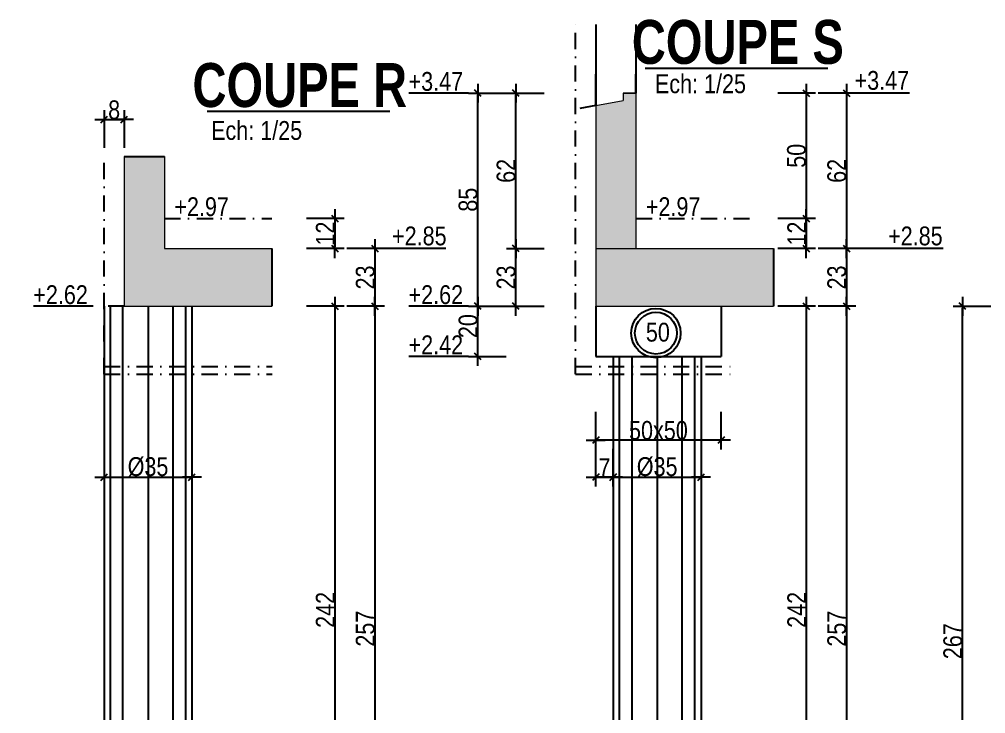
# Model space of a CAD drawing. Header units: centimetres. Extents: x -1744 to 32711, y -16767 to -12567.
# Drawn here: x 24762 to 25532, y -14784 to -14230 of the extents above; entities that cross this region are included whole.
import ezdxf
from ezdxf.enums import TextEntityAlignment as Align

# ---------------------------------------------------------------- set-up
doc = ezdxf.new("R2010")
doc.units = ezdxf.units.CM
doc.header["$LTSCALE"] = 25.4
doc.header["$PDMODE"] = 1
doc.header["$PDSIZE"] = -2
doc.linetypes.add('TIRETPTX2', pattern=[50.8, 25.4, -12.7, 0, -12.7])
for name, color, linetype in [('01_cote_gen', 4, 'Continuous'), ('01_linteaux', 2, 'Continuous'), ('01_poch_BN', 9, 'Continuous'), ('01_poch_murs', 253, 'Continuous'), ('01_texte', 230, 'Continuous'), ('AA_COTES', 2, 'Continuous')]:
    doc.layers.add(name, color=color, linetype=linetype)
doc.layers.add('01_murs_coup', color=5, linetype='Continuous', lineweight=60)
doc.styles.add('ARIAL NA', font='ARIALN.TTF')
doc.styles.add('impact', font='impact.ttf')
doc.styles.add('STYLE2', font='ARIALN.TTF')
doc.dimstyles.new('JB25', dxfattribs={"dimscale": 0.1, "dimtxt": 150, "dimasz": 15, "dimexe": 0.1, "dimexo": 0.1, "dimgap": 0.09, "dimtad": 1, "dimdec": 1, "dimlfac": 0.5, "dimdsep": 46, "dimtxsty": 'STYLE2', "dimblk1": 'BOND_G', "dimblk2": 'BOND_D', "dimsah": 1, "dimcen": 1.5, "dimdle": 0.01, "dimse1": 1, "dimse2": 1, "dimclrd": 4, "dimclre": 2, "dimclrt": 6, "dimazin": 2, "dimtfac": 2.333333, "dimtdec": 1, "dimtix": 1, "dimtmove": 2, "dimatfit": 3, "dimldrblk": 'BOND_G', "dimfxl": 1, "dimtolj": 1, "dimtzin": 0, "dimarcsym": 0})
doc.dimstyles.new('JB50', dxfattribs={"dimscale": 0.1, "dimtxt": 150, "dimasz": 15, "dimexe": 0.1, "dimexo": 0.1, "dimgap": 0.09, "dimtad": 1, "dimdec": 1, "dimdsep": 46, "dimtxsty": 'STYLE2', "dimblk1": 'BOND_G', "dimblk2": 'BOND_D', "dimsah": 1, "dimcen": 1.5, "dimdle": 0.01, "dimse1": 1, "dimse2": 1, "dimclrd": 4, "dimclre": 2, "dimclrt": 6, "dimazin": 2, "dimtfac": 2.333333, "dimtdec": 1, "dimtix": 1, "dimtmove": 2, "dimatfit": 3, "dimldrblk": 'BOND_G', "dimfxl": 1, "dimtolj": 1, "dimtzin": 0, "dimarcsym": 0})

# ---------------------------------------------------------------- blocks, each defined once
blk = doc.blocks.new('BOND_G')
at = {"layer": 'AA_COTES', "color": 0}
for p, q in [((0, -5), (0, 15)), ((5, 0), (-5, 0)), ((1.77, 1.77), (-1.77, -1.77))]:
    blk.add_line(p, q, dxfattribs=at)
blk = doc.blocks.new('BOND_D')
at = {"layer": 'AA_COTES', "color": 0}
for p, q in [((5, 0), (-5, 0)), ((-1.77, -1.77), (1.77, 1.77)), ((0, 5), (0, -15))]:
    blk.add_line(p, q, dxfattribs=at)
blk = doc.blocks.new('*D894')
at = {"layer": '01_cote_gen', "color": 4, "lineweight": -2, "transparency": 16777216}
blk.add_line((25045.42, -14414.3), (25045.42, -14457.3), dxfattribs=at)
at = {"layer": 'Defpoints', "color": 0, "transparency": 16777216}
for p in [(24994.06, -14412.8), (24994.06, -14458.8), (25045.42, -14458.8)]:
    blk.add_point(p, dxfattribs=at)
at = {"layer": '01_cote_gen', "color": 4, "lineweight": -2, "transparency": 16777216, "xscale": 1.5, "yscale": 1.5, "zscale": 1.5}
for name, p, rotation in [('BOND_G', (25045.42, -14412.8), 90), ('BOND_D', (25045.42, -14458.8), 270)]:
    blk.add_blockref(name, p, dxfattribs=dict(at, rotation=rotation))
at = {"layer": '01_cote_gen', "color": 6, "transparency": 16777216, "insert": (25037.75, -14435.8), "char_height": 15, "attachment_point": 5, "rotation": 90, "style": 'STYLE2'}
blk.add_mtext('\\A1;23', dxfattribs=at)
blk = doc.blocks.new('*D895')
at = {"layer": '01_cote_gen', "color": 4, "lineweight": -2, "transparency": 16777216}
blk.add_line((25013.32, -14390.3), (25013.32, -14411.3), dxfattribs=at)
at = {"layer": 'Defpoints', "color": 0, "transparency": 16777216}
for p in [(24961.96, -14388.8), (24961.96, -14412.8), (25013.32, -14412.8)]:
    blk.add_point(p, dxfattribs=at)
at = {"layer": '01_cote_gen', "color": 4, "lineweight": -2, "transparency": 16777216, "xscale": 1.5, "yscale": 1.5, "zscale": 1.5}
for name, p, rotation in [('BOND_G', (25013.32, -14388.8), 90), ('BOND_D', (25013.32, -14412.8), 270)]:
    blk.add_blockref(name, p, dxfattribs=dict(at, rotation=rotation))
at = {"layer": '01_cote_gen', "color": 6, "transparency": 16777216, "insert": (25005.78, -14400.8), "char_height": 15, "attachment_point": 5, "rotation": 90, "style": 'STYLE2'}
blk.add_mtext('\\A1;12', dxfattribs=at)
blk = doc.blocks.new('*D899')
at = {"layer": '01_cote_gen', "color": 4, "lineweight": -2, "transparency": 16777216}
blk.add_line((24831.02, -14594.95), (24898.02, -14594.95), dxfattribs=at)
at = {"layer": 'Defpoints', "color": 0, "transparency": 16777216}
for p in [(24899.52, -14594.95), (24829.52, -14600.64), (24899.52, -14600.64)]:
    blk.add_point(p, dxfattribs=at)
at = {"layer": '01_cote_gen', "color": 4, "lineweight": -2, "transparency": 16777216, "xscale": 1.5, "yscale": 1.5, "zscale": 1.5, "rotation": 180}
blk.add_blockref('BOND_G', (24829.52, -14594.95), dxfattribs=at)
at = {"layer": '01_cote_gen', "color": 4, "lineweight": -2, "transparency": 16777216, "xscale": 1.5, "yscale": 1.5, "zscale": 1.5}
blk.add_blockref('BOND_D', (24899.52, -14594.95), dxfattribs=at)
at = {"layer": '01_cote_gen', "color": 6, "transparency": 16777216, "insert": (24864.52, -14586.86), "char_height": 15, "attachment_point": 5, "style": 'STYLE2'}
blk.add_mtext('\\A1;%%C35', dxfattribs=at)
blk = doc.blocks.new('*D896')
at = {"layer": '01_cote_gen', "color": 4, "lineweight": -2, "transparency": 16777216}
blk.add_line((25045.42, -14460.3), (25045.42, -14971.3), dxfattribs=at)
at = {"layer": 'Defpoints', "color": 0, "transparency": 16777216}
for p in [(25022.92, -14458.8), (24963.23, -14972.8), (25045.42, -14972.8)]:
    blk.add_point(p, dxfattribs=at)
at = {"layer": '01_cote_gen', "color": 4, "lineweight": -2, "transparency": 16777216, "xscale": 1.5, "yscale": 1.5, "zscale": 1.5}
for name, p, rotation in [('BOND_G', (25045.42, -14458.8), 90), ('BOND_D', (25045.42, -14972.8), 270)]:
    blk.add_blockref(name, p, dxfattribs=dict(at, rotation=rotation))
at = {"layer": '01_cote_gen', "color": 6, "transparency": 16777216, "insert": (25037.75, -14715.8), "char_height": 15, "attachment_point": 5, "rotation": 90, "style": 'STYLE2'}
blk.add_mtext('\\A1;257', dxfattribs=at)
blk = doc.blocks.new('*D897')
at = {"layer": '01_cote_gen', "color": 4, "lineweight": -2, "transparency": 16777216}
blk.add_line((25013.32, -14460.3), (25013.32, -14941.3), dxfattribs=at)
at = {"layer": 'Defpoints', "color": 0, "transparency": 16777216}
for p in [(25022.92, -14458.8), (24963.23, -14942.8), (25013.32, -14942.8)]:
    blk.add_point(p, dxfattribs=at)
at = {"layer": '01_cote_gen', "color": 4, "lineweight": -2, "transparency": 16777216, "xscale": 1.5, "yscale": 1.5, "zscale": 1.5}
for name, p, rotation in [('BOND_G', (25013.32, -14458.8), 90), ('BOND_D', (25013.32, -14942.8), 270)]:
    blk.add_blockref(name, p, dxfattribs=dict(at, rotation=rotation))
at = {"layer": '01_cote_gen', "color": 6, "transparency": 16777216, "insert": (25005.78, -14700.8), "char_height": 15, "attachment_point": 5, "rotation": 90, "style": 'STYLE2'}
blk.add_mtext('\\A1;242', dxfattribs=at)
blk = doc.blocks.new('*D900')
at = {"layer": '01_cote_gen', "color": 4, "lineweight": -2, "transparency": 16777216}
blk.add_line((24831.02, -14309.91), (24844.02, -14309.91), dxfattribs=at)
at = {"layer": 'Defpoints', "color": 0, "transparency": 16777216}
for p in [(24845.52, -14309.91), (24829.52, -14339.3), (24845.52, -14339.3)]:
    blk.add_point(p, dxfattribs=at)
at = {"layer": '01_cote_gen', "color": 4, "lineweight": -2, "transparency": 16777216, "xscale": 1.5, "yscale": 1.5, "zscale": 1.5, "rotation": 180}
blk.add_blockref('BOND_G', (24829.52, -14309.91), dxfattribs=at)
at = {"layer": '01_cote_gen', "color": 4, "lineweight": -2, "transparency": 16777216, "xscale": 1.5, "yscale": 1.5, "zscale": 1.5}
blk.add_blockref('BOND_D', (24845.52, -14309.91), dxfattribs=at)
at = {"layer": '01_cote_gen', "color": 6, "transparency": 16777216, "insert": (24837.52, -14302.24), "char_height": 15, "attachment_point": 5, "style": 'STYLE2'}
blk.add_mtext('\\A1;8', dxfattribs=at)
blk = doc.blocks.new('*D962')
at = {"layer": '01_cote_gen', "color": 4, "lineweight": -2, "transparency": 16777216}
blk.add_line((25513.71, -14991.3), (25513.71, -14460.3), dxfattribs=at)
at = {"layer": 'Defpoints', "color": 0, "transparency": 16777216}
for p in [(25513.71, -14458.8), (25599.51, -14458.8), (25567.51, -14992.8)]:
    blk.add_point(p, dxfattribs=at)
at = {"layer": '01_cote_gen', "color": 4, "lineweight": -2, "transparency": 16777216, "xscale": 1.5, "yscale": 1.5, "zscale": 1.5}
for name, p, rotation in [('BOND_D', (25513.71, -14458.8), 90), ('BOND_G', (25513.71, -14992.8), 270)]:
    blk.add_blockref(name, p, dxfattribs=dict(at, rotation=rotation))
at = {"layer": '01_cote_gen', "color": 6, "transparency": 16777216, "insert": (25506.04, -14725.8), "char_height": 15, "attachment_point": 5, "rotation": 90, "style": 'STYLE2'}
blk.add_mtext('\\A1;267', dxfattribs=at)
blk = doc.blocks.new('*D1104')
at = {"layer": '01_cote_gen', "color": 4, "lineweight": -2, "transparency": 16777216}
blk.add_line((25421.22, -14414.3), (25421.22, -14457.3), dxfattribs=at)
at = {"layer": 'Defpoints', "color": 0, "transparency": 16777216}
for p in [(25369.87, -14412.8), (25369.87, -14458.8), (25421.22, -14458.8)]:
    blk.add_point(p, dxfattribs=at)
at = {"layer": '01_cote_gen', "color": 4, "lineweight": -2, "transparency": 16777216, "xscale": 1.5, "yscale": 1.5, "zscale": 1.5}
for name, p, rotation in [('BOND_G', (25421.22, -14412.8), 90), ('BOND_D', (25421.22, -14458.8), 270)]:
    blk.add_blockref(name, p, dxfattribs=dict(at, rotation=rotation))
at = {"layer": '01_cote_gen', "color": 6, "transparency": 16777216, "insert": (25413.55, -14435.8), "char_height": 15, "attachment_point": 5, "rotation": 90, "style": 'STYLE2'}
blk.add_mtext('\\A1;23', dxfattribs=at)
blk = doc.blocks.new('*D1105')
at = {"layer": '01_cote_gen', "color": 4, "lineweight": -2, "transparency": 16777216}
blk.add_line((25389.12, -14390.3), (25389.12, -14411.3), dxfattribs=at)
at = {"layer": 'Defpoints', "color": 0, "transparency": 16777216}
for p in [(25337.77, -14388.8), (25361.91, -14412.8), (25389.12, -14412.8)]:
    blk.add_point(p, dxfattribs=at)
at = {"layer": '01_cote_gen', "color": 4, "lineweight": -2, "transparency": 16777216, "xscale": 1.5, "yscale": 1.5, "zscale": 1.5}
for name, p, rotation in [('BOND_G', (25389.12, -14388.8), 90), ('BOND_D', (25389.12, -14412.8), 270)]:
    blk.add_blockref(name, p, dxfattribs=dict(at, rotation=rotation))
at = {"layer": '01_cote_gen', "color": 6, "transparency": 16777216, "insert": (25381.58, -14400.8), "char_height": 15, "attachment_point": 5, "rotation": 90, "style": 'STYLE2'}
blk.add_mtext('\\A1;12', dxfattribs=at)
blk = doc.blocks.new('*D1109')
at = {"layer": '01_cote_gen', "color": 4, "lineweight": -2, "transparency": 16777216}
blk.add_line((25236.82, -14594.95), (25303.82, -14594.95), dxfattribs=at)
at = {"layer": 'Defpoints', "color": 0, "transparency": 16777216}
for p in [(25305.32, -14594.95), (25235.32, -14600.64), (25305.32, -14600.64)]:
    blk.add_point(p, dxfattribs=at)
at = {"layer": '01_cote_gen', "color": 4, "lineweight": -2, "transparency": 16777216, "xscale": 1.5, "yscale": 1.5, "zscale": 1.5, "rotation": 180}
blk.add_blockref('BOND_G', (25235.32, -14594.95), dxfattribs=at)
at = {"layer": '01_cote_gen', "color": 4, "lineweight": -2, "transparency": 16777216, "xscale": 1.5, "yscale": 1.5, "zscale": 1.5}
blk.add_blockref('BOND_D', (25305.32, -14594.95), dxfattribs=at)
at = {"layer": '01_cote_gen', "color": 6, "transparency": 16777216, "insert": (25270.32, -14586.86), "char_height": 15, "attachment_point": 5, "style": 'STYLE2'}
blk.add_mtext('\\A1;%%C35', dxfattribs=at)
blk = doc.blocks.new('*D1110')
at = {"layer": '01_cote_gen', "color": 4, "lineweight": -2, "transparency": 16777216}
blk.add_line((25421.22, -14460.3), (25421.22, -14971.3), dxfattribs=at)
at = {"layer": 'Defpoints', "color": 0, "transparency": 16777216}
for p in [(25398.72, -14458.8), (25339.03, -14972.8), (25421.22, -14972.8)]:
    blk.add_point(p, dxfattribs=at)
at = {"layer": '01_cote_gen', "color": 4, "lineweight": -2, "transparency": 16777216, "xscale": 1.5, "yscale": 1.5, "zscale": 1.5}
for name, p, rotation in [('BOND_G', (25421.22, -14458.8), 90), ('BOND_D', (25421.22, -14972.8), 270)]:
    blk.add_blockref(name, p, dxfattribs=dict(at, rotation=rotation))
at = {"layer": '01_cote_gen', "color": 6, "transparency": 16777216, "insert": (25413.55, -14715.8), "char_height": 15, "attachment_point": 5, "rotation": 90, "style": 'STYLE2'}
blk.add_mtext('\\A1;257', dxfattribs=at)
blk = doc.blocks.new('*D1106')
at = {"layer": '01_cote_gen', "color": 4, "lineweight": -2, "transparency": 16777216}
blk.add_line((25421.22, -14290.3), (25421.22, -14411.3), dxfattribs=at)
at = {"layer": 'Defpoints', "color": 0, "transparency": 16777216}
for p in [(25241.88, -14288.8), (25312.31, -14412.8), (25421.22, -14412.8)]:
    blk.add_point(p, dxfattribs=at)
at = {"layer": '01_cote_gen', "color": 4, "lineweight": -2, "transparency": 16777216, "xscale": 1.5, "yscale": 1.5, "zscale": 1.5}
for name, p, rotation in [('BOND_G', (25421.22, -14288.8), 90), ('BOND_D', (25421.22, -14412.8), 270)]:
    blk.add_blockref(name, p, dxfattribs=dict(at, rotation=rotation))
at = {"layer": '01_cote_gen', "color": 6, "transparency": 16777216, "insert": (25413.55, -14350.8), "char_height": 15, "attachment_point": 5, "rotation": 90, "style": 'STYLE2'}
blk.add_mtext('\\A1;62', dxfattribs=at)
blk = doc.blocks.new('*D1107')
at = {"layer": '01_cote_gen', "color": 4, "lineweight": -2, "transparency": 16777216}
blk.add_line((25389.12, -14290.3), (25389.12, -14387.3), dxfattribs=at)
at = {"layer": 'Defpoints', "color": 0, "transparency": 16777216}
for p in [(25398.72, -14288.8), (25366.62, -14388.8), (25389.12, -14388.8)]:
    blk.add_point(p, dxfattribs=at)
at = {"layer": '01_cote_gen', "color": 4, "lineweight": -2, "transparency": 16777216, "xscale": 1.5, "yscale": 1.5, "zscale": 1.5}
for name, p, rotation in [('BOND_G', (25389.12, -14288.8), 90), ('BOND_D', (25389.12, -14388.8), 270)]:
    blk.add_blockref(name, p, dxfattribs=dict(at, rotation=rotation))
at = {"layer": '01_cote_gen', "color": 6, "transparency": 16777216, "insert": (25381.45, -14338.8), "char_height": 15, "attachment_point": 5, "rotation": 90, "style": 'STYLE2'}
blk.add_mtext('\\A1;50', dxfattribs=at)
blk = doc.blocks.new('*D1111')
at = {"layer": '01_cote_gen', "color": 4, "lineweight": -2, "transparency": 16777216}
blk.add_line((25389.12, -14460.3), (25389.12, -14941.3), dxfattribs=at)
at = {"layer": 'Defpoints', "color": 0, "transparency": 16777216}
for p in [(25398.72, -14458.8), (25339.03, -14942.8), (25389.12, -14942.8)]:
    blk.add_point(p, dxfattribs=at)
at = {"layer": '01_cote_gen', "color": 4, "lineweight": -2, "transparency": 16777216, "xscale": 1.5, "yscale": 1.5, "zscale": 1.5}
for name, p, rotation in [('BOND_G', (25389.12, -14458.8), 90), ('BOND_D', (25389.12, -14942.8), 270)]:
    blk.add_blockref(name, p, dxfattribs=dict(at, rotation=rotation))
at = {"layer": '01_cote_gen', "color": 6, "transparency": 16777216, "insert": (25381.58, -14700.8), "char_height": 15, "attachment_point": 5, "rotation": 90, "style": 'STYLE2'}
blk.add_mtext('\\A1;242', dxfattribs=at)
blk = doc.blocks.new('*D1113')
at = {"layer": '01_cote_gen', "color": 4, "lineweight": -2, "transparency": 16777216}
blk.add_line((25157.63, -14457.3), (25157.63, -14414.3), dxfattribs=at)
at = {"layer": 'Defpoints', "color": 0, "transparency": 16777216}
for p in [(25157.63, -14412.8), (25253.32, -14412.8), (25253.32, -14458.8)]:
    blk.add_point(p, dxfattribs=at)
at = {"layer": '01_cote_gen', "color": 4, "lineweight": -2, "transparency": 16777216, "xscale": 1.5, "yscale": 1.5, "zscale": 1.5}
for name, p, rotation in [('BOND_D', (25157.63, -14412.8), 90), ('BOND_G', (25157.63, -14458.8), 270)]:
    blk.add_blockref(name, p, dxfattribs=dict(at, rotation=rotation))
at = {"layer": '01_cote_gen', "color": 6, "transparency": 16777216, "insert": (25149.97, -14435.8), "char_height": 15, "attachment_point": 5, "rotation": 90, "style": 'STYLE2'}
blk.add_mtext('\\A1;23', dxfattribs=at)
blk = doc.blocks.new('*D1114')
at = {"layer": '01_cote_gen', "color": 4, "lineweight": -2, "transparency": 16777216}
blk.add_line((25157.63, -14411.3), (25157.63, -14290.3), dxfattribs=at)
at = {"layer": 'Defpoints', "color": 0, "transparency": 16777216}
for p in [(25157.63, -14288.8), (25253.32, -14288.8), (25253.32, -14412.8)]:
    blk.add_point(p, dxfattribs=at)
at = {"layer": '01_cote_gen', "color": 4, "lineweight": -2, "transparency": 16777216, "xscale": 1.5, "yscale": 1.5, "zscale": 1.5}
for name, p, rotation in [('BOND_D', (25157.63, -14288.8), 90), ('BOND_G', (25157.63, -14412.8), 270)]:
    blk.add_blockref(name, p, dxfattribs=dict(at, rotation=rotation))
at = {"layer": '01_cote_gen', "color": 6, "transparency": 16777216, "insert": (25149.97, -14350.8), "char_height": 15, "attachment_point": 5, "rotation": 90, "style": 'STYLE2'}
blk.add_mtext('\\A1;62', dxfattribs=at)
blk = doc.blocks.new('*D1108')
at = {"layer": '01_cote_gen', "color": 4, "lineweight": -2, "transparency": 16777216}
blk.add_line((25127.35, -14457.3), (25127.35, -14290.3), dxfattribs=at)
at = {"layer": 'Defpoints', "color": 0, "transparency": 16777216}
for p in [(25127.35, -14288.8), (25180.13, -14288.8), (25180.13, -14458.8)]:
    blk.add_point(p, dxfattribs=at)
at = {"layer": '01_cote_gen', "color": 4, "lineweight": -2, "transparency": 16777216, "xscale": 1.5, "yscale": 1.5, "zscale": 1.5}
for name, p, rotation in [('BOND_D', (25127.35, -14288.8), 90), ('BOND_G', (25127.35, -14458.8), 270)]:
    blk.add_blockref(name, p, dxfattribs=dict(at, rotation=rotation))
at = {"layer": '01_cote_gen', "color": 6, "transparency": 16777216, "insert": (25119.68, -14373.8), "char_height": 15, "attachment_point": 5, "rotation": 90, "style": 'STYLE2'}
blk.add_mtext('\\A1;85', dxfattribs=at)
blk = doc.blocks.new('*D1115')
at = {"layer": '01_cote_gen', "color": 4, "lineweight": -2, "transparency": 16777216}
blk.add_line((25233.82, -14594.95), (25222.82, -14594.95), dxfattribs=at)
at = {"layer": 'Defpoints', "color": 0, "transparency": 16777216}
for p in [(25221.32, -14458.8), (25235.32, -14458.8), (25221.32, -14594.95)]:
    blk.add_point(p, dxfattribs=at)
at = {"layer": '01_cote_gen', "color": 4, "lineweight": -2, "transparency": 16777216, "xscale": 1.5, "yscale": 1.5, "zscale": 1.5, "rotation": 180}
blk.add_blockref('BOND_D', (25221.32, -14594.95), dxfattribs=at)
at = {"layer": '01_cote_gen', "color": 4, "lineweight": -2, "transparency": 16777216, "xscale": 1.5, "yscale": 1.5, "zscale": 1.5}
blk.add_blockref('BOND_G', (25235.32, -14594.95), dxfattribs=at)
at = {"layer": '01_cote_gen', "color": 6, "transparency": 16777216, "insert": (25228.32, -14587.44), "char_height": 15, "attachment_point": 5, "style": 'STYLE2'}
blk.add_mtext('\\A1;7', dxfattribs=at)
blk = doc.blocks.new('*D1116')
at = {"layer": '01_cote_gen', "color": 4, "lineweight": -2, "transparency": 16777216}
blk.add_line((25127.35, -14497.3), (25127.35, -14460.3), dxfattribs=at)
at = {"layer": 'Defpoints', "color": 0, "transparency": 16777216}
for p in [(25127.35, -14458.8), (25221.32, -14458.8), (25221.32, -14498.8)]:
    blk.add_point(p, dxfattribs=at)
at = {"layer": '01_cote_gen', "color": 4, "lineweight": -2, "transparency": 16777216, "xscale": 1.5, "yscale": 1.5, "zscale": 1.5}
for name, p, rotation in [('BOND_D', (25127.35, -14458.8), 90), ('BOND_G', (25127.35, -14498.8), 270)]:
    blk.add_blockref(name, p, dxfattribs=dict(at, rotation=rotation))
at = {"layer": '01_cote_gen', "color": 6, "transparency": 16777216, "insert": (25119.68, -14474.59), "char_height": 15, "attachment_point": 5, "rotation": 90, "style": 'STYLE2'}
blk.add_mtext('\\A1;20', dxfattribs=at)
blk = doc.blocks.new('*D1117')
at = {"layer": '01_poch_BN', "color": 4, "lineweight": -2, "transparency": 16777216}
blk.add_line((25319.82, -14565.49), (25222.82, -14565.49), dxfattribs=at)
at = {"layer": 'Defpoints', "color": 0, "transparency": 16777216}
for p in [(25221.32, -14478.8), (25321.32, -14486.4), (25221.32, -14565.49)]:
    blk.add_point(p, dxfattribs=at)
at = {"layer": '01_poch_BN', "color": 4, "lineweight": -2, "transparency": 16777216, "xscale": 1.5, "yscale": 1.5, "zscale": 1.5, "rotation": 180}
blk.add_blockref('BOND_D', (25221.32, -14565.49), dxfattribs=at)
at = {"layer": '01_poch_BN', "color": 4, "lineweight": -2, "transparency": 16777216, "xscale": 1.5, "yscale": 1.5, "zscale": 1.5}
blk.add_blockref('BOND_G', (25321.32, -14565.49), dxfattribs=at)
at = {"layer": '01_poch_BN', "color": 6, "transparency": 16777216, "insert": (25271.32, -14557.83), "char_height": 15, "attachment_point": 5, "style": 'STYLE2'}
blk.add_mtext('\\A1;50x50', dxfattribs=at)

msp = doc.modelspace()

# ---------------------------------------------------------------- hatches: boundary and pattern name
at = {"layer": '01_poch_BN'}
h = msp.add_hatch(color=256, dxfattribs=at)
h.dxf.hatch_style = 1
h.paths.add_polyline_path([(25253.32, -14288.8), (25243.32, -14288.8), (25243.32, -14294.8), (25221.32, -14298.8), (25221.32, -14412.8), (25253.32, -14412.8)])
h.paths.add_polyline_path([(25363.17, -14412.8), (25221.32, -14412.8), (25221.32, -14458.8), (25363.17, -14458.8)])
h = msp.add_hatch(color=256, dxfattribs=at)
h.dxf.hatch_style = 1
h.paths.add_polyline_path([(24963.23, -14412.8), (24877.52, -14412.8), (24877.52, -14339.3), (24845.52, -14339.3), (24845.52, -14458.8), (24877.52, -14458.8), (24963.23, -14458.8)])
at = {"layer": '01_poch_murs', "ltscale": 3}
h = msp.add_hatch(dxfattribs=at)
h.set_pattern_fill('ANSI31', color=256, scale=8)
h.set_pattern_definition([(45, (-30726.936, 36837.304), (-17.960512, 17.960512), [])])
h.paths.add_polyline_path([(24741.11, -14476.99), (24741.11, -14423.76), (24678.66, -14423.76), (24678.66, -14476.99)], flags=24)
h.paths.add_polyline_path([(25133.05, -14506.99), (25133.05, -14453.76), (25070.6, -14453.76), (25070.6, -14506.99)], flags=24)
h.paths.add_polyline_path([(25133.05, -14426.99), (25133.05, -14373.76), (25070.6, -14373.76), (25070.6, -14426.99)], flags=24)
h.paths.add_polyline_path([(24574.69, -14530.76), (24666.44, -14530.76), (24666.44, -14484.78), (24574.69, -14484.78)], flags=9)
h.paths.add_polyline_path([(24569.11, -14530.54), (24569.11, -14370.54), (24465.98, -14370.54), (24465.98, -14530.54)])

# ---------------------------------------------------------------- linework, layer by layer
at = {"layer": '01_linteaux', "linetype": 'TIRETPTX2', "ltscale": 0.02}
for p, q in [((25205.32, -14512.8), (25205.32, -14234.08)), ((25221.32, -14298.8), (25205.32, -14301.71)), ((24829.52, -14512.8), (24829.52, -14339.3)), ((24829.52, -14380.8), (24829.52, -14374.8)), ((25205.32, -14380.8), (25205.32, -14374.8)), ((24877.52, -14388.8), (24963.23, -14388.8)), ((25253.32, -14388.8), (25339.03, -14388.8)), ((25253.32, -14388.8), (25348.82, -14388.8)), ((24845.52, -14458.8), (24829.52, -14458.8)), ((24829.52, -14506.8), (24963.52, -14506.8)), ((25205.32, -14506.8), (25333.32, -14506.8)), ((24829.52, -14512.8), (24963.52, -14512.8)), ((25205.32, -14512.8), (25333.32, -14512.8))]:
    msp.add_line(p, q, dxfattribs=at)
at = {"layer": '01_linteaux', "ltscale": 0.1}
for p, q in [((25221.32, -14234.08), (25221.32, -14298.8)), ((25253.32, -14234.08), (25253.32, -14288.8)), ((25221.32, -14298.8), (25221.32, -14273.84)), ((25253.32, -14288.8), (25253.32, -14273.84)), ((24829.52, -14458.8), (24829.52, -14972.8)), ((24899.52, -14458.8), (24899.52, -14972.8)), ((25221.32, -14458.8), (25221.32, -14498.8)), ((25321.32, -14458.8), (25321.32, -14498.8)), ((25221.32, -14498.8), (25321.32, -14498.8)), ((25235.32, -14498.8), (25235.32, -14972.8)), ((25305.32, -14498.8), (25305.32, -14972.8))]:
    msp.add_line(p, q, dxfattribs=at)
at = {"layer": '01_murs_coup', "linetype": 'Continuous', "lineweight": 5}
for p, q in [((25221.32, -14298.8), (25243.32, -14294.8)), ((25221.32, -14298.8), (25243.32, -14294.8)), ((25243.32, -14288.8), (25243.32, -14294.8)), ((25243.32, -14288.8), (25253.32, -14288.8)), ((25243.32, -14288.8), (25243.32, -14294.8)), ((25253.32, -14288.8), (25243.32, -14288.8)), ((25253.32, -14288.8), (25253.32, -14412.8)), ((25253.32, -14288.8), (25253.32, -14412.8)), ((25221.32, -14298.8), (25221.32, -14458.8)), ((24845.52, -14339.3), (24845.52, -14458.8)), ((24877.52, -14339.3), (24877.52, -14412.8)), ((24877.52, -14412.8), (24963.23, -14412.8)), ((25221.32, -14412.8), (25363.17, -14412.8)), ((25253.32, -14412.8), (25363.17, -14412.8)), ((24845.52, -14458.8), (24877.52, -14458.8)), ((24877.52, -14458.8), (24963.23, -14458.8)), ((25221.32, -14458.8), (25363.17, -14458.8))]:
    msp.add_line(p, q, dxfattribs=at)
at = {"layer": '01_poch_BN'}
for p, q in [((24845.52, -14339.3), (24877.52, -14339.3)), ((24963.23, -14412.8), (24963.23, -14458.8)), ((25363.17, -14412.8), (25363.17, -14458.8))]:
    msp.add_line(p, q, dxfattribs=at)
at = {"layer": '01_poch_murs', "ltscale": 0.1}
for p, q in [((24834.52, -14972.8), (24834.52, -14458.8)), ((24844.52, -14972.8), (24844.52, -14458.8)), ((24864.52, -14458.8), (24864.52, -14972.8)), ((24884.52, -14972.8), (24884.52, -14458.8)), ((24894.52, -14972.8), (24894.52, -14458.8)), ((25240.32, -14972.8), (25240.32, -14498.8)), ((25250.32, -14972.8), (25250.32, -14498.8)), ((25270.32, -14498.8), (25270.32, -14972.8)), ((25290.32, -14972.8), (25290.32, -14498.8)), ((25300.32, -14972.8), (25300.32, -14498.8))]:
    msp.add_line(p, q, dxfattribs=at)
at = {"layer": '01_texte'}
for p, q in [((25406.44, -14269.1), (25260.84, -14269.1)), ((25119.85, -14288.8), (25072.34, -14288.8)), ((25471.43, -14288.8), (25428.72, -14288.8)), ((25057.28, -14303.48), (24911.68, -14303.48)), ((25101.85, -14412.8), (25052.92, -14412.8)), ((25477.65, -14412.8), (25428.72, -14412.8)), ((25498.3, -14412.8), (25448.26, -14412.8)), ((24820.75, -14458.8), (24773.23, -14458.8)), ((25119.85, -14458.8), (25072.34, -14458.8)), ((25119.85, -14498.8), (25072.34, -14498.8))]:
    msp.add_line(p, q, dxfattribs=at)
for radius in [19.68, 16.66]:
    msp.add_circle((25269.31, -14480.17), radius, dxfattribs=at)

# ---------------------------------------------------------------- texts
at = {"layer": '01_texte', "style": 'impact'}
for s, p in [('COUPE S', (25334.63, -14248)), ('COUPE R', (24985.47, -14282.38))]:
    msp.add_text(s, height=35, dxfattribs=at).set_placement(p, align=Align.MIDDLE)
at = {"layer": '01_texte'}
for s, style, p in [('+3.47', 'ARIAL NA', (25072.18, -14286.99)), ('+3.47', 'ARIAL NA', (25427.67, -14286.18)), ('Ech: 1/25', 'STYLE2', (25268.52, -14288.88)), ('Ech: 1/25', 'STYLE2', (24914.77, -14326.11)), ('+2.97', 'ARIAL NA', (24885.5, -14386.86)), ('+2.97', 'ARIAL NA', (25261.31, -14386.86)), ('+2.85', 'ARIAL NA', (25059.01, -14410.18)), ('+2.85', 'ARIAL NA', (25454.41, -14410.18)), ('+2.62', 'ARIAL NA', (24773.07, -14456.99)), ('+2.62', 'ARIAL NA', (25072.18, -14456.99)), ('50', 'ARIAL NA', (25261.31, -14486.93)), ('+2.42', 'ARIAL NA', (25072.18, -14496.99))]:
    msp.add_text(s, height=15, dxfattribs=dict(at, style=style)).set_placement(p)

# ---------------------------------------------------------------- dimensions: what is measured, and where the dimension line sits
at = {"layer": '01_cote_gen'}
for base, p1, p2, picture, middle in [((25127.35, -14288.8), (25180.13, -14458.8), (25180.13, -14288.8), '*D1108', (25119.68, -14373.8)), ((25157.63, -14288.8), (25253.32, -14412.8), (25253.32, -14288.8), '*D1114', (25149.97, -14350.8)), ((25421.22, -14412.8), (25241.88, -14288.8), (25312.31, -14412.8), '*D1106', (25413.55, -14350.8)), ((25389.12, -14388.8), (25398.72, -14288.8), (25366.62, -14388.8), '*D1107', (25381.45, -14338.8)), ((25013.32, -14412.8), (24961.96, -14388.8), (24961.96, -14412.8), '*D895', (25005.78, -14400.8)), ((25389.12, -14412.8), (25337.77, -14388.8), (25361.91, -14412.8), '*D1105', (25381.58, -14400.8)), ((25045.42, -14458.8), (24994.06, -14412.8), (24994.06, -14458.8), '*D894', (25037.75, -14435.8)), ((25157.63, -14412.8), (25253.32, -14458.8), (25253.32, -14412.8), '*D1113', (25149.97, -14435.8)), ((25421.22, -14458.8), (25369.87, -14412.8), (25369.87, -14458.8), '*D1104', (25413.55, -14435.8)), ((25045.42, -14972.8), (25022.92, -14458.8), (24963.23, -14972.8), '*D896', (25037.75, -14715.8)), ((25013.32, -14942.8), (25022.92, -14458.8), (24963.23, -14942.8), '*D897', (25005.78, -14700.8)), ((25421.22, -14972.8), (25398.72, -14458.8), (25339.03, -14972.8), '*D1110', (25413.55, -14715.8)), ((25389.12, -14942.8), (25398.72, -14458.8), (25339.03, -14942.8), '*D1111', (25381.58, -14700.8)), ((25513.71, -14458.8), (25567.51, -14992.8), (25599.51, -14458.8), '*D962', (25506.04, -14725.8))]:
    dim = msp.add_linear_dim(base=base, p1=p1, p2=p2, angle=90, dimstyle='JB25', dxfattribs=at)
    dim.commit()
    dim.dimension.update_dxf_attribs({"geometry": picture, "text_midpoint": middle})
for base, p1, p2, picture, middle in [((24845.52, -14309.91), (24829.52, -14339.3), (24845.52, -14339.3), '*D900', (24837.52, -14302.24)), ((25221.32, -14594.95), (25235.32, -14458.8), (25221.32, -14458.8), '*D1115', (25228.32, -14587.44))]:
    dim = msp.add_linear_dim(base=base, p1=p1, p2=p2, dimstyle='JB25', dxfattribs=at)
    dim.commit()
    dim.dimension.update_dxf_attribs({"geometry": picture, "text_midpoint": middle})
dim = msp.add_linear_dim(base=(25127.35, -14458.8), p1=(25221.32, -14498.8), p2=(25221.32, -14458.8), angle=90, dimstyle='JB25', dxfattribs=at)
dim.commit()
dim.dimension.update_dxf_attribs({"geometry": '*D1116', "text_midpoint": (25119.68, -14474.59), "dimtype": 160})
for base, p1, p2, picture, middle in [((24899.52, -14594.95), (24829.52, -14600.64), (24899.52, -14600.64), '*D899', (24864.52, -14586.86)), ((25305.32, -14594.95), (25235.32, -14600.64), (25305.32, -14600.64), '*D1109', (25270.32, -14586.86))]:
    dim = msp.add_linear_dim(base=base, p1=p1, p2=p2, text='%%C35', dimstyle='JB25', dxfattribs=at)
    dim.commit()
    dim.dimension.update_dxf_attribs({"geometry": picture, "text_midpoint": middle})
at = {"layer": '01_poch_BN'}
dim = msp.add_linear_dim(base=(25221.32, -14565.49), p1=(25321.32, -14486.4), p2=(25221.32, -14478.8), text='50x50', dimstyle='JB50', dxfattribs=at)
dim.commit()
dim.dimension.update_dxf_attribs({"geometry": '*D1117', "text_midpoint": (25271.32, -14557.83)})

doc.saveas('drawing.dxf')
